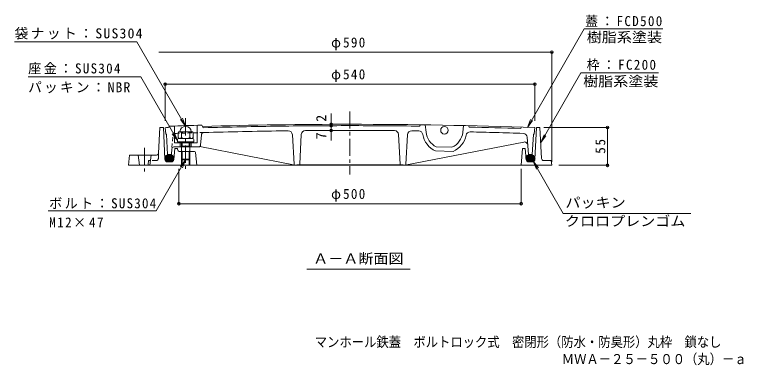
# Model space of a CAD drawing. Units: millimetres, scale not verified. Extents: x -839 to 950, y -677 to 661.
# Drawn here: x -839 to 226, y -677 to -165 of the extents above; entities that cross this region are included whole.
import ezdxf
from ezdxf.enums import TextEntityAlignment as Align

# ---------------------------------------------------------------- set-up
doc = ezdxf.new("R2010")
doc.units = ezdxf.units.MM
doc.header["$LTSCALE"] = 5
doc.header["$PDMODE"] = 32
doc.header["$PDSIZE"] = 4
doc.linetypes.add('CHAIN1', pattern=[8, 5, -1, 1, -1])
doc.linetypes.add('DASHED1', pattern=[1.8, 1.2, -0.6])
for name, color, linetype, lineweight in [('8-1', 2, 'Continuous', 9), ('8-2', 3, 'Continuous', 9), ('8-3', 4, 'Continuous', 9), ('8-4', 7, 'Continuous', 9), ('8-5', 7, 'Continuous', 9), ('8-6', 6, 'Continuous', 9)]:
    doc.layers.add(name, color=color, linetype=linetype, lineweight=lineweight)
doc.layers.add('F-5_F-5ﾚｲﾔ', color=2, linetype='Continuous')
doc.styles.add('ＭＳ ゴシック', font='')
doc.styles.get('ＭＳ ゴシック').set_extended_font_data('MS Gothic')

msp = doc.modelspace()

# ---------------------------------------------------------------- linework, layer by layer
at = {"layer": '8-1'}
for p, q in [((-628.311, -366.792), (-626.376, -329.636)), ((-626.376, -329.636), (-621.376, -329.636)), ((-619.066, -375.836), (-621.376, -329.636)), ((-78.686, -375.835), (-76.376, -329.635)), ((-71.376, -329.635), (-76.376, -329.635)), ((-69.024, -374.792), (-71.376, -329.635)), ((-606.092, -375.943), (-604.876, -360.136)), ((-604.876, -360.136), (-600.876, -360.136)), ((-600.808, -360.961), (-600.876, -360.136)), ((-91.66, -375.942), (-92.876, -360.135)), ((-670.876, -369.636), (-672.376, -384.636)), ((-631.307, -369.636), (-670.876, -369.636)), ((-658.376, -369.636), (-656.376, -384.636)), ((-639.376, -369.636), (-641.376, -384.636)), ((-575.867, -364.636), (-596.822, -364.636)), ((-594.876, -364.636), (-594.876, -384.636)), ((-593.876, -364.636), (-593.876, -384.636)), ((-583.876, -364.636), (-583.876, -384.636)), ((-582.876, -364.636), (-582.876, -384.636)), ((-574.375, -365.976), (-572.376, -384.636)), ((-610.08, -379.636), (-615.071, -379.636)), ((-87.672, -379.635), (-82.681, -379.635)), ((-66.028, -377.635), (-54.876, -377.635)), ((-54.876, -377.635), (-53.876, -384.635)), ((-53.876, -384.635), (-672.376, -384.635))]:
    msp.add_line(p, q, dxfattribs=at)
at = {"layer": '8-1', "linetype": 'CHAIN1'}
msp.add_line((-648.876, -359.211), (-648.876, -393.669), dxfattribs=at)
at = {"layer": '8-1', "linetype": 'DASHED1'}
for p, q in [((-628.727, -374.792), (-628.312, -366.82)), ((-642.876, -377.635), (-643.876, -384.635)), ((-631.723, -377.635), (-642.876, -377.635))]:
    msp.add_line(p, q, dxfattribs=at)
at = {"layer": '8-1'}
msp.add_lwpolyline([(-92.876, -360.135), (-96.876, -360.135), (-98.876, -384.635)], dxfattribs=at)
for centre, radius, start, end in [((-596.822, -360.636), 4, 184.66669, 270), ((-631.307, -366.636), 3, 270, 357.01874), ((-575.867, -366.136), 1.5, 6.1149, 90), ((-615.071, -375.636), 4, 182.86198, 270), ((-610.08, -375.636), 4, 270, 355.60158), ((-87.672, -375.636), 4, 184.39842, 270), ((-82.681, -375.636), 4, 270, 357.13802), ((-66.028, -374.635), 3, 182.98134, 270)]:
    msp.add_arc(centre, radius, start, end, dxfattribs=at)
at = {"layer": '8-1', "linetype": 'DASHED1'}
msp.add_arc((-631.723, -374.635), 3, 270, 357.01866, dxfattribs=at)
at = {"layer": '8-2', "linetype": 'CHAIN1'}
msp.add_line((-348.876, -305.995), (-348.876, -398.152), dxfattribs=at)
at = {"layer": '8-2'}
for p, q in [((-617.875, -338.637), (-618.864, -329.736)), ((-612.126, -327.497), (-612.466, -328.189)), ((-612.126, -327.497), (-612.466, -328.189)), ((-605.125, -327.255), (-605.125, -351.726)), ((-605.125, -327.255), (-605.125, -351.726)), ((-572.126, -326.191), (-572.126, -351.726)), ((-565.126, -325.981), (-563.169, -329.839)), ((-246.945, -327.469), (-245.943, -325.482)), ((-238.875, -325.466), (-237.726, -336.337)), ((-182.876, -326.611), (-184.062, -336.661)), ((-175.875, -326.779), (-174.88, -328.795)), ((-98.876, -328.943), (-99.543, -330.922)), ((-79.876, -338.637), (-78.876, -329.637)), ((-566.915, -354.954), (-565.898, -340.504)), ((-566.915, -354.954), (-565.898, -340.504)), ((-433.028, -339.951), (-430.463, -382.798)), ((-422.297, -382.736), (-419.942, -339.723)), ((-275.454, -382.736), (-277.809, -339.723)), ((-264.723, -339.951), (-267.288, -382.798)), ((-95.057, -350.672), (-268.802, -384.206)), ((-89.979, -343.609), (-88.126, -368.726)), ((-609.021, -360.536), (-609.625, -368.726)), ((-569.906, -357.726), (-606.027, -357.726)), ((-569.906, -357.726), (-606.027, -357.726)), ((-605.125, -351.726), (-593.63, -351.726)), ((-596.625, -351.726), (-596.625, -357.726)), ((-596.625, -351.726), (-596.625, -357.726)), ((-582.26, -351.726), (-572.126, -351.726)), ((-580.626, -351.726), (-580.626, -357.726)), ((-580.626, -351.726), (-580.626, -357.726)), ((-568.361, -357.298), (-428.949, -384.206)), ((-222.721, -357.753), (-200.032, -358.217)), ((-615.126, -368.726), (-609.625, -368.726)), ((-223.88, -363.73), (-198.364, -364.252)), ((-82.626, -368.726), (-88.126, -368.726)), ((-423.78, -384.138), (-348.876, -384.138)), ((-273.971, -384.138), (-348.876, -384.138))]:
    msp.add_line(p, q, dxfattribs=at)
at = {"layer": '8-2', "linetype": 'DASHED1'}
msp.add_line((-607.772, -343.609), (-609.021, -360.536), dxfattribs=at)
at = {"layer": '8-2'}
for points in [[(-615.126, -368.726), (-616.875, -339.637), (-617.875, -338.637)], [(-82.626, -368.726), (-80.876, -339.637), (-79.876, -338.637)]]:
    msp.add_lwpolyline(points, dxfattribs=at)
msp.add_circle((-210.875, -333.497), 5.5, dxfattribs=at)
for centre, radius, start, end in [((-348.626, -7824.865), 7500, 92.03249, 92.06497), ((-348.626, -7824.865), 7500, 92.03249, 92.06309), ((-614.71, -327.087), 2.5, 272.01211, 333.84622), ((-614.71, -327.087), 2.5, 272.01211, 333.84622), ((-298.625, -9324.037), 9002, 91.69646, 91.99577), ((-298.625, -9324.037), 9002, 91.69646, 91.99577), ((-348.876, -7824.776), 7500, 90, 91.64495), ((-348.876, -7824.776), 7498, 90.77893, 91.63774), ((-348.876, -7824.776), 7498, 90, 90.77893), ((-348.876, -7824.776), 7500, 87.93691, 90), ((-348.876, -7824.776), 7498, 89.22107, 90), ((-348.876, -7824.776), 7498, 88.09438, 88.6703), ((-561.91, -340.808), 4, 91.67541, 175.65458), ((-561.91, -340.808), 4, 91.67541, 175.65458), ((-348.875, -7824.775), 7490.999, 90.76909, 91.63053), ((-348.875, -7824.775), 7490.999, 90.69003, 90.76909), ((-439.017, -340.318), 6, 3.50854, 90.69012), ((-413.952, -340.059), 6, 89.47743, 176.7922), ((-348.875, -7824.775), 7490.999, 90, 90.49733), ((-348.876, -7824.775), 7490.999, 89.50267, 90), ((-283.799, -340.059), 6, 3.2078, 90.52257), ((-258.734, -340.318), 6, 89.30988, 176.49146), ((-348.876, -7824.775), 7490.999, 89.23091, 89.30997), ((-248.406, -340.45), 6, 9.01382, 89.23091), ((-210.875, -334.497), 32, 189.01382, 246.02974), ((-210.875, -333.497), 27, 186.03735, 243.97729), ((-210.875, -333.497), 27, 293.67964, 353.26917), ((-173.337, -341.835), 6, 88.65617, 169.19267), ((-348.876, -7824.775), 7490.999, 88.36947, 88.65617), ((-348.876, -7824.775), 7490.999, 88.06365, 88.36947), ((-95.963, -344.05), 6, 4.22062, 88.06365), ((-210.663, -334.709), 32, 292.60316, 349.19267), ((-94.109, -355.581), 5, 4.22062, 100.92437), ((-606.027, -360.726), 3, 90, 176.35318), ((-606.027, -360.726), 3, 90, 176.35318), ((-569.906, -354.726), 3, 270, 355.65458), ((-569.906, -354.726), 3, 270, 355.65458), ((-428.965, -382.706), 1.5, 183.50854, 270.61658), ((-423.795, -382.652), 1.5, 270.57677, 356.7922), ((-273.956, -382.652), 1.5, 183.2078, 269.42323), ((-268.786, -382.706), 1.5, 269.38342, 356.49146), ((-348.875, -7824.774), 7440.999, 90.57677, 90.61658), ((-348.876, -7824.774), 7440.999, 89.38342, 89.42323)]:
    msp.add_arc(centre, radius, start, end, dxfattribs=at)
at = {"layer": '8-2', "linetype": 'DASHED1'}
for centre, radius, start, end in [((-601.788, -344.05), 6, 91.93635, 175.77938), ((-348.875, -7824.775), 7490.999, 91.63053, 91.93635)]:
    msp.add_arc(centre, radius, start, end, dxfattribs=at)
at = {"layer": '8-3', "linetype": 'CHAIN1'}
msp.add_line((-588.876, -315.953), (-588.876, -389.582), dxfattribs=at)
at = {"layer": '8-3', "color": 2}
for p, q in [((-599.826, -337.041), (-599.826, -344.212)), ((-580.375, -335.626), (-597.375, -335.626)), ((-594.875, -337.041), (-594.875, -344.213)), ((-582.875, -337.041), (-582.875, -344.212)), ((-577.926, -337.041), (-577.926, -344.212))]:
    msp.add_line(p, q, dxfattribs=at)
at = {"layer": '8-3'}
for p, q in [((-600.876, -347.127), (-600.876, -350.427)), ((-600.876, -350.427), (-576.876, -350.427)), ((-578.376, -345.627), (-599.376, -345.627)), ((-576.876, -347.127), (-576.876, -350.427)), ((-594.876, -375.726), (-594.876, -351.726)), ((-582.876, -356.726), (-594.876, -356.726)), ((-593.876, -356.726), (-594.876, -357.726)), ((-593.876, -356.726), (-593.876, -351.727)), ((-583.876, -356.725), (-583.876, -351.727)), ((-583.875, -356.726), (-582.875, -357.726)), ((-582.876, -375.726), (-582.876, -351.726)), ((-593.876, -364.726), (-594.876, -363.726)), ((-582.876, -364.726), (-594.876, -364.726)), ((-593.876, -376.726), (-593.876, -364.726)), ((-583.876, -376.726), (-583.876, -364.726)), ((-583.875, -364.726), (-582.875, -363.726)), ((-583.876, -376.726), (-593.876, -376.726)), ((-583.876, -376.726), (-582.876, -375.726))]:
    msp.add_line(p, q, dxfattribs=at)
msp.add_lwpolyline([(-582.876, -375.726), (-594.876, -375.726), (-593.876, -376.726)], dxfattribs=at)
at = {"layer": '8-3', "color": 2}
for centre, radius, start, end in [((-597.35, -338.498), 2.873, 30.49951, 149.50049), ((-588.875, -349.059), 13.433, 63.46959, 116.53041), ((-580.4, -338.498), 2.873, 30.49951, 149.50049), ((-597.351, -342.755), 2.873, 210.49951, 329.50049), ((-588.876, -332.194), 13.433, 243.46959, 296.53041), ((-580.401, -342.755), 2.873, 210.49951, 329.50049)]:
    msp.add_arc(centre, radius, start, end, dxfattribs=at)
at = {"layer": '8-3'}
for centre, start, end in [((-599.376, -347.127), 90, 180), ((-578.376, -347.127), 0, 90)]:
    msp.add_arc(centre, 1.5, start, end, dxfattribs=at)
at = {"layer": '8-3', "color": 2}
msp.add_ellipse((-588.875, -335.626), major_axis=(8.25, 0), ratio=0.9696, start_param=6.28318531, end_param=9.42477796, dxfattribs=at)
at = {"layer": '8-4'}
for p, q in [((-53.876, -219.64), (-628.026, -219.64)), ((-53.876, -218.89), (-53.876, -379.635)), ((-618.875, -265.318), (-618.875, -319.727)), ((-78.876, -266.068), (-618.875, -266.068)), ((-78.876, -265.318), (-78.876, -319.727)), ((-376.199, -324.826), (-376.199, -308.929)), ((-376.199, -326.826), (-376.199, -324.826)), ((-376.199, -333.826), (-376.199, -326.826)), ((28.738, -329.635), (-65.751, -329.635)), ((27.238, -329.635), (27.238, -384.635)), ((-376.199, -333.826), (-376.199, -348.636)), ((-598.876, -441.382), (-598.876, -389.635)), ((-98.876, -441.382), (-98.876, -389.635)), ((28.738, -384.635), (-43.876, -384.635)), ((-98.876, -440.632), (-598.876, -440.632))]:
    msp.add_line(p, q, dxfattribs=at)
for p in [(-53.876, -219.64), (-618.875, -266.068), (-78.876, -266.068), (-376.199, -324.826), (-376.199, -326.826), (27.238, -329.635), (-376.199, -333.826), (27.238, -384.635), (-598.876, -440.632), (-98.876, -440.632)]:
    msp.add_point(p, dxfattribs=at)
at = {"layer": '8-5'}
for p, q in [((-6.714, -185.385), (-89.775, -329.253)), ((108.156, -185.385), (-6.715, -185.385)), ((-838.699, -204.525), (-659.949, -204.525)), ((-588.876, -327.627), (-659.949, -204.525)), ((-11.475, -249.762), (-70.235, -351.539)), ((101.619, -249.762), (-11.475, -249.762)), ((-818.816, -255.577), (-654.463, -255.577)), ((-600.876, -348.393), (-654.463, -255.577)), ((-588.876, -327.627), (-596.486, -317.71)), ((-588.876, -327.627), (-593.66, -316.079)), ((-89.775, -329.253), (-84.992, -317.704)), ((-89.775, -329.253), (-82.166, -319.336)), ((-600.876, -348.393), (-608.485, -338.476)), ((-600.876, -348.393), (-605.659, -336.845)), ((-70.235, -351.539), (-65.452, -339.99)), ((-70.235, -351.539), (-62.626, -341.622)), ((-631.889, -451.226), (-588.876, -376.726)), ((-588.876, -376.726), (-596.486, -386.643)), ((-588.876, -376.726), (-593.66, -388.275)), ((-81.203, -378.604), (-73.593, -388.521)), ((-631.889, -451.226), (-789.538, -451.226)), ((-411.625, -536.157), (-261.125, -536.157))]:
    msp.add_line(p, q, dxfattribs=at)
msp.add_lwpolyline([(149.002, -454.756), (-37.236, -454.756), (-81.203, -378.604), (-76.419, -390.152)], dxfattribs=at)
at = {"layer": '8-6'}
for p, q in [((-599.426, -350.727), (-578.326, -350.727)), ((-610.906, -379.554), (-618.542, -371.917)), ((-609.611, -379.151), (-617.834, -370.928)), ((-608.498, -378.567), (-616.945, -370.121)), ((-607.552, -377.816), (-615.888, -369.48)), ((-606.779, -376.892), (-614.658, -369.013)), ((-606.214, -375.759), (-613.221, -368.753)), ((-605.954, -374.322), (-611.478, -368.798)), ((-606.453, -372.127), (-608.978, -369.602)), ((-91.797, -374.322), (-86.273, -368.798)), ((-91.537, -375.759), (-84.531, -368.753)), ((-91.299, -372.127), (-88.774, -369.602)), ((-90.972, -376.892), (-83.093, -369.013)), ((-90.2, -377.816), (-81.863, -369.48)), ((-89.254, -378.567), (-80.807, -370.121)), ((-88.141, -379.151), (-79.918, -370.928)), ((-86.846, -379.554), (-79.21, -371.917)), ((-614.329, -379.525), (-619.123, -374.73)), ((-612.429, -379.727), (-619.02, -373.136)), ((-85.322, -379.727), (-78.732, -373.136)), ((-83.423, -379.525), (-78.628, -374.73))]:
    msp.add_line(p, q, dxfattribs=at)
for points in [[(-599.426, -350.427), (-599.426, -350.727), (-598.376, -351.727), (-579.376, -351.727)], [(-578.326, -350.427), (-578.326, -350.727), (-579.376, -351.727)]]:
    msp.add_lwpolyline(points, dxfattribs=at)
for centre, major_axis in [((-612.552, -374.226), (6.599, 0)), ((-85.2, -374.226), (-6.599, 0))]:
    msp.add_ellipse(centre, major_axis=major_axis, ratio=0.8337, dxfattribs=at)

# ---------------------------------------------------------------- texts
at = {"layer": '8-4', "color": 2, "style": 'ＭＳ ゴシック'}
for s, p in [('2', (-379.199, -320.968)), ('7', (-379.199, -346.62))]:
    msp.add_text(s, height=14.66, rotation=90, dxfattribs=at).set_placement(p, align=Align.BOTTOM_LEFT)
at = {"layer": '8-4', "color": 2, "char_height": 14.66, "attachment_point": 7, "style": 'ＭＳ ゴシック'}
for s, insert in [('\\T1.21;\\W0.95;φ590', (-376.376, -216.64)), ('\\T1.21;\\W0.95;φ540', (-376.375, -263.068)), ('\\T1.21;\\W0.95;φ500', (-376.376, -437.619))]:
    msp.add_mtext(s, dxfattribs=dict(at, insert=insert))
at = {"layer": '8-4', "color": 2, "insert": (24.238, -367.76), "char_height": 14.66, "attachment_point": 7, "rotation": 90, "style": 'ＭＳ ゴシック'}
msp.add_mtext('\\T1.27;\\W0.95;55', dxfattribs=at)
at = {"layer": '8-5', "color": 2, "style": 'ＭＳ ゴシック', "width": 1.1}
for s, p in [('樹脂系塗装', (-3.05, -209.385)), ('樹脂系塗装', (-8.381, -273.762)), ('パッキン', (-34.143, -450.756)), ('クロロプレンゴム', (-34.944, -477.756)), ('Ａ－Ａ断面図', (-402.625, -532.407))]:
    msp.add_text(s, height=14.66, dxfattribs=at).set_placement(p, align=Align.BOTTOM_LEFT)
at = {"layer": '8-5', "color": 2, "char_height": 14.66, "attachment_point": 7, "style": 'ＭＳ ゴシック'}
for s, insert in [('\\T1.21;\\W0.95;蓋：FCD500', (-5.507, -182.385)), ('\\T1.18;袋ナット：SUS304', (-838.699, -201.025)), ('\\T1.2;\\W0.95;座金：SUS304', (-818.816, -252.077)), ('\\T1.21;\\W0.95;枠：FC200', (-3.184, -246.762)), ('\\T1.16;パッキン：NBR', (-818.816, -279.577)), ('\\T1.19;\\W0.95;ボルト：SUS304', (-788.139, -448.226)), ('\\T1.23;\\W0.95;M12×47', (-788.139, -475.226))]:
    msp.add_mtext(s, dxfattribs=dict(at, insert=insert))
at = {"layer": 'F-5_F-5ﾚｲﾔ', "style": 'ＭＳ ゴシック', "width": 0.9}
for s, p in [('マンホール鉄蓋\u3000ボルトロック式\u3000密閉形（防水・防臭形）丸枠\u3000鎖なし', (-400.211, -654.149)), ('ＭＷＡ－２５－５００（丸）－ａ', (-39.501, -679.096))]:
    msp.add_text(s, height=14.66, dxfattribs=at).set_placement(p, align=Align.BOTTOM_LEFT)

doc.saveas('drawing.dxf')
